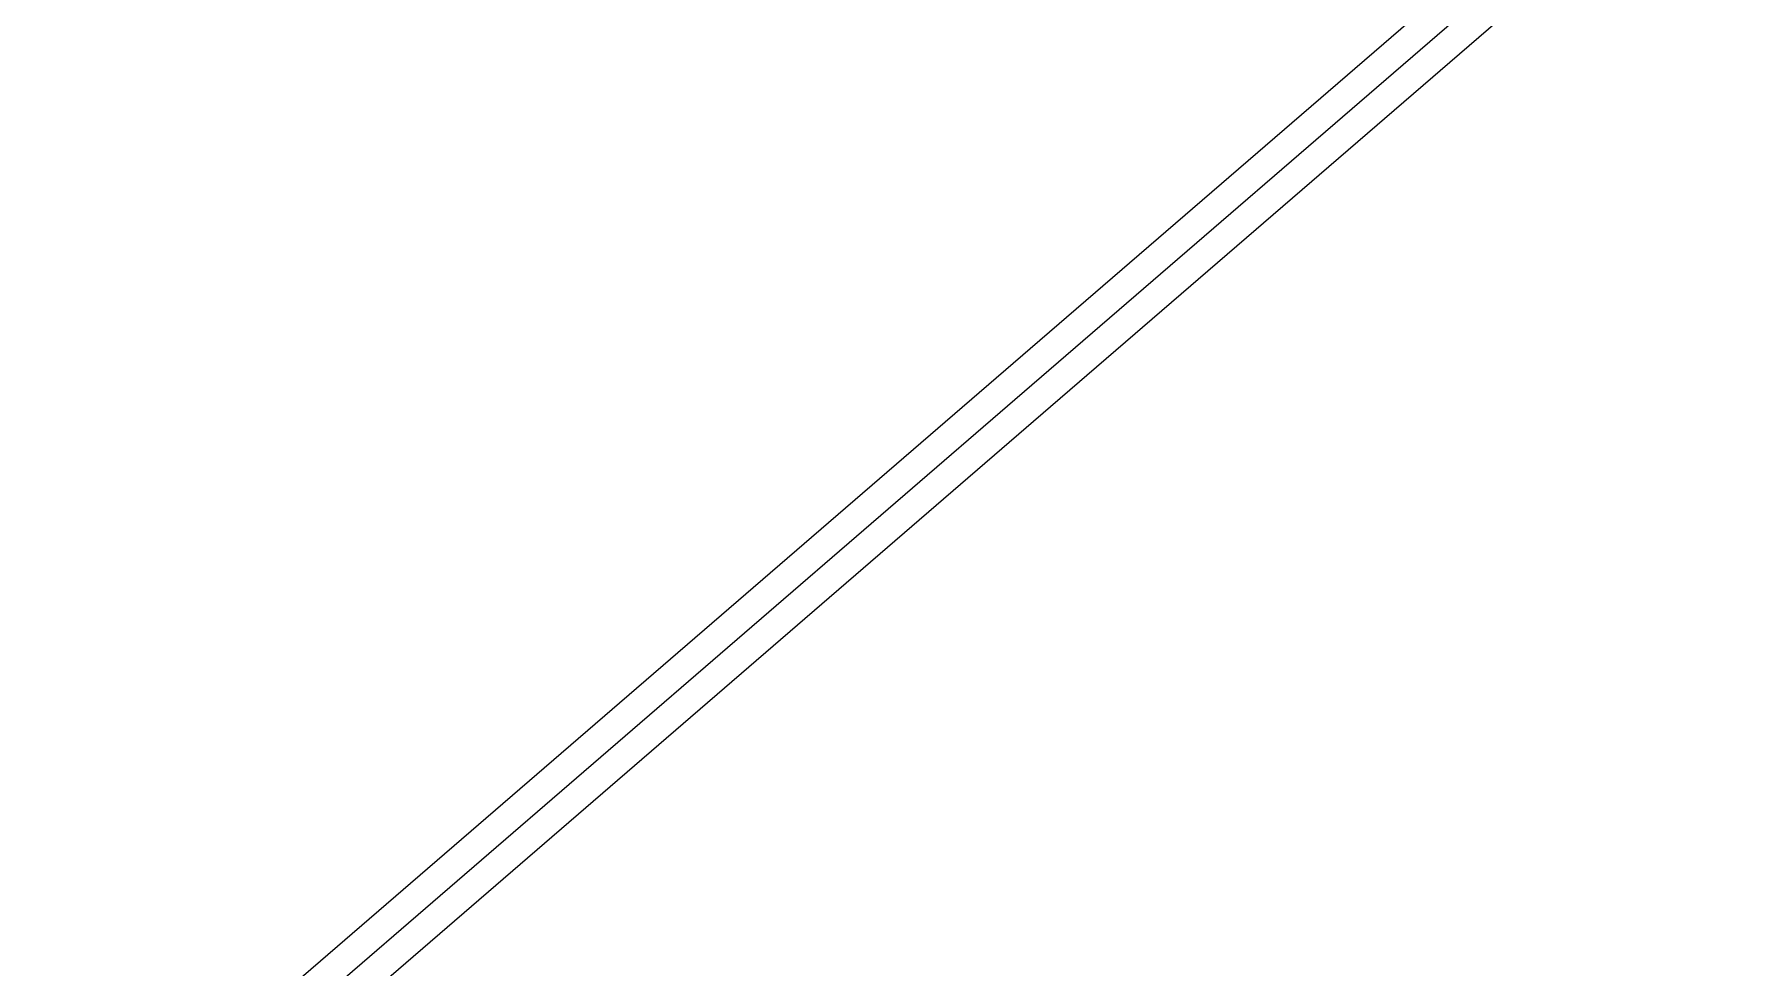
# Model space of a CAD drawing. Header units: millimetres. Extents: x 832728086 to 834530684, y 817551485 to 818349469.
# Drawn here: x 832728523.58 to 832728534.11, y 817960382.2 to 817960387.91 of the extents above; entities that cross this region are included whole.
import ezdxf

# ---------------------------------------------------------------- set-up
doc = ezdxf.new("R2010")
doc.units = ezdxf.units.MM
doc.header["$LTSCALE"] = 100
doc.layers.add('000-Tactile-l', color=8, linetype='Continuous')

# ---------------------------------------------------------------- blocks, each defined once
blk = doc.blocks.new('tactile')
at = {"layer": '000-Tactile-l', "ltscale": 5e-05}
for p, q in [((834401.264, 817866.136), (834405.601, 817869.88)), ((834401.379, 817866.004), (834405.703, 817869.737)), ((834401.493, 817865.871), (834405.806, 817869.595)), ((834383.978, 817851.21), (834401.264, 817866.136)), ((834384.092, 817851.078), (834401.379, 817866.004)), ((834384.206, 817850.945), (834401.493, 817865.871))]:
    blk.add_line(p, q, dxfattribs=at)

msp = doc.modelspace()

# ---------------------------------------------------------------- block references
at = {"layer": '000-Tactile-l'}
msp.add_blockref('tactile', (831894128.3015, 817142519.7659), dxfattribs=at)

doc.saveas('drawing.dxf')
